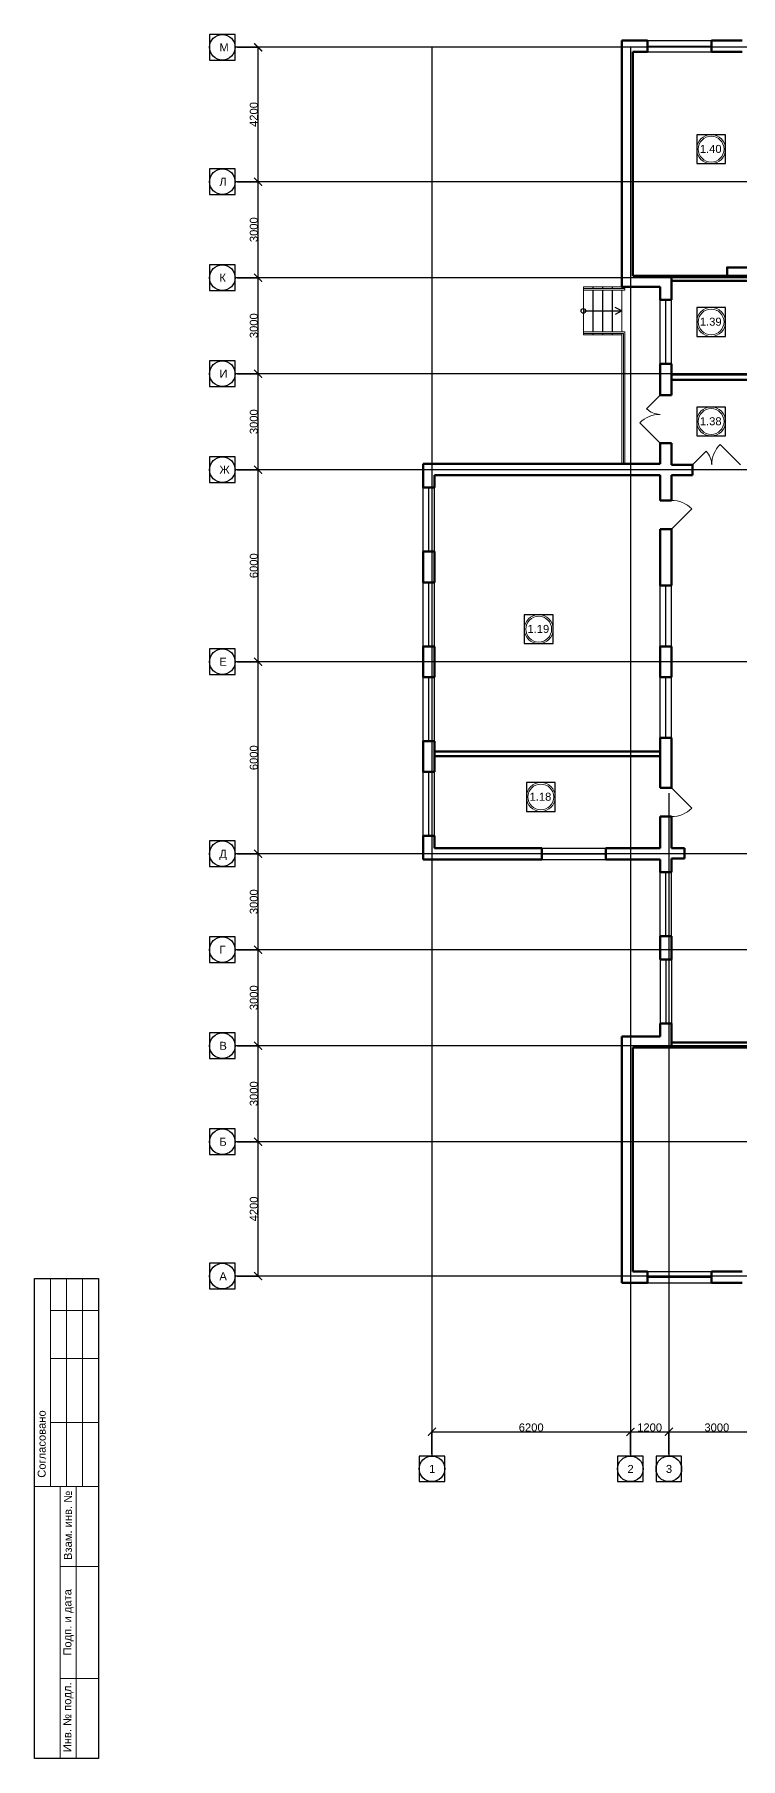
# Model space of a CAD drawing. Header units: metres. Extents: x 0 to 126, y 0 to 58.
# Drawn here: x 0 to 22.1, y 0.5 to 54.4 of the extents above; entities that cross this region are included whole.
import ezdxf
from ezdxf.enums import TextEntityAlignment as Align

# ---------------------------------------------------------------- set-up
doc = ezdxf.new("R2010")
doc.units = ezdxf.units.M
doc.linetypes.add('ACAD_ISO04W100', pattern=[30, 24, -3, 0, -3])
for name, color, linetype, lineweight in [('Level 63', 7, 'Continuous', 0), ('Двери', 250, 'Continuous', 5), ('Стены', 7, 'Continuous', 50)]:
    doc.layers.add(name, color=color, linetype=linetype, lineweight=lineweight)
for name, color, linetype in [('YOLO_STAMP', 1, 'Continuous'), ('YOLO_TABLE', 1, 'Continuous'), ('Окна', 127, 'Continuous'), ('Оси', 30, 'Continuous'), ('Осн надпись', 7, 'Continuous'), ('размеры оси', 163, 'Continuous')]:
    doc.layers.add(name, color=color, linetype=linetype)
doc.styles.get("Standard").update_dxf_attribs({"font": 'arial.ttf'})
doc.styles.add('Style-Arial', font='arial.ttf')
doc.dimstyles.new('100', dxfattribs={"dimtxt": 0.25, "dimasz": 0.25, "dimexe": 0.0125, "dimexo": 0.0625, "dimgap": 0.0065, "dimtad": 1, "dimlfac": 1000, "dimtxsty": 'Standard', "dimblk": 'ARCHTICK', "dimcen": 0.25, "dimadec": 0, "dimazin": 0, "dimtfac": 1, "dimtmove": 0, "dimatfit": 3, "dimldrblk": 'ARCHTICK', "dimfxl": 1, "dimarcsym": 0})

# ---------------------------------------------------------------- blocks, each defined once
blk = doc.blocks.new('_ArchTick')
at = {"color": 0, "linetype": 'ByBlock', "const_width": 0.15}
blk.add_lwpolyline([(-0.5, -0.5), (0.5, 0.5)], dxfattribs=at)
blk = doc.blocks.new('*D92')
at = {"layer": 'Defpoints', "color": 0, "lineweight": 0, "transparency": 16777216}
for p in [(18.641, 10.736), (12.441, 9.979), (18.641, 9.979)]:
    blk.add_point(p, dxfattribs=at)
at = {"layer": 'размеры оси', "color": 0, "lineweight": -2, "transparency": 16777216}
for p, q in [((12.441, 10.042), (12.441, 10.749)), ((12.441, 10.736), (18.641, 10.736)), ((18.641, 10.042), (18.641, 10.749))]:
    blk.add_line(p, q, dxfattribs=at)
at = {"layer": 'размеры оси', "color": 0, "lineweight": -2, "transparency": 16777216, "xscale": 0.25, "yscale": 0.25, "zscale": 0.25, "rotation": 180}
blk.add_blockref('_ArchTick', (12.441, 10.736), dxfattribs=at)
at = {"layer": 'размеры оси', "color": 0, "lineweight": -2, "transparency": 16777216, "xscale": 0.25, "yscale": 0.25, "zscale": 0.25}
blk.add_blockref('_ArchTick', (18.641, 10.736), dxfattribs=at)
at = {"layer": 'размеры оси', "color": 0, "transparency": 16777216, "insert": (15.541, 10.87), "char_height": 0.25, "attachment_point": 5}
blk.add_mtext('6200', dxfattribs=at)
blk = doc.blocks.new('*D91')
at = {"layer": 'Defpoints', "color": 0, "lineweight": 0, "transparency": 16777216}
for p in [(19.841, 10.736), (18.641, 9.979), (19.841, 9.979)]:
    blk.add_point(p, dxfattribs=at)
at = {"layer": 'размеры оси', "color": 0, "lineweight": -2, "transparency": 16777216}
for p, q in [((18.641, 10.042), (18.641, 10.749)), ((18.641, 10.736), (19.841, 10.736)), ((19.841, 10.042), (19.841, 10.749))]:
    blk.add_line(p, q, dxfattribs=at)
at = {"layer": 'размеры оси', "color": 0, "lineweight": -2, "transparency": 16777216, "xscale": 0.25, "yscale": 0.25, "zscale": 0.25, "rotation": 180}
blk.add_blockref('_ArchTick', (18.641, 10.736), dxfattribs=at)
at = {"layer": 'размеры оси', "color": 0, "lineweight": -2, "transparency": 16777216, "xscale": 0.25, "yscale": 0.25, "zscale": 0.25}
blk.add_blockref('_ArchTick', (19.841, 10.736), dxfattribs=at)
at = {"layer": 'размеры оси', "color": 0, "transparency": 16777216, "insert": (19.241, 10.87), "char_height": 0.25, "attachment_point": 5}
blk.add_mtext('1200', dxfattribs=at)
blk = doc.blocks.new('*D94')
at = {"layer": 'Defpoints', "color": 0, "lineweight": 0, "transparency": 16777216}
for p in [(22.841, 10.736), (19.841, 9.979), (22.841, 9.979)]:
    blk.add_point(p, dxfattribs=at)
at = {"layer": 'размеры оси', "color": 0, "lineweight": -2, "transparency": 16777216}
for p, q in [((19.841, 10.042), (19.841, 10.749)), ((19.841, 10.736), (22.841, 10.736)), ((22.841, 10.042), (22.841, 10.749))]:
    blk.add_line(p, q, dxfattribs=at)
at = {"layer": 'размеры оси', "color": 0, "lineweight": -2, "transparency": 16777216, "xscale": 0.25, "yscale": 0.25, "zscale": 0.25, "rotation": 180}
blk.add_blockref('_ArchTick', (19.841, 10.736), dxfattribs=at)
at = {"layer": 'размеры оси', "color": 0, "lineweight": -2, "transparency": 16777216, "xscale": 0.25, "yscale": 0.25, "zscale": 0.25}
blk.add_blockref('_ArchTick', (22.841, 10.736), dxfattribs=at)
at = {"layer": 'размеры оси', "color": 0, "transparency": 16777216, "insert": (21.341, 10.87), "char_height": 0.25, "attachment_point": 5}
blk.add_mtext('3000', dxfattribs=at)
blk = doc.blocks.new('*D93')
at = {"layer": 'Defpoints', "color": 0, "lineweight": 0, "transparency": 16777216}
for p in [(6.291, 19.8), (7.009, 19.8), (6.291, 15.6)]:
    blk.add_point(p, dxfattribs=at)
at = {"layer": 'размеры оси', "color": 0, "lineweight": -2, "transparency": 16777216}
for p, q in [((6.353, 19.8), (7.022, 19.8)), ((7.009, 15.6), (7.009, 19.8)), ((6.353, 15.6), (7.022, 15.6))]:
    blk.add_line(p, q, dxfattribs=at)
at = {"layer": 'размеры оси', "color": 0, "lineweight": -2, "transparency": 16777216, "xscale": 0.25, "yscale": 0.25, "zscale": 0.25}
for p, rotation in [((7.009, 19.8), 90), ((7.009, 15.6), 270)]:
    blk.add_blockref('_ArchTick', p, dxfattribs=dict(at, rotation=rotation))
at = {"layer": 'размеры оси', "color": 0, "transparency": 16777216, "insert": (6.875, 17.7), "char_height": 0.25, "attachment_point": 5, "rotation": 90}
blk.add_mtext('4200', dxfattribs=at)
blk = doc.blocks.new('*D80')
at = {"layer": 'Defpoints', "color": 0, "lineweight": 0, "transparency": 16777216}
for p in [(6.291, 22.8), (7.009, 22.8), (6.291, 19.8)]:
    blk.add_point(p, dxfattribs=at)
at = {"layer": 'размеры оси', "color": 0, "lineweight": -2, "transparency": 16777216}
for p, q in [((6.353, 22.8), (7.022, 22.8)), ((7.009, 19.8), (7.009, 22.8)), ((6.353, 19.8), (7.022, 19.8))]:
    blk.add_line(p, q, dxfattribs=at)
at = {"layer": 'размеры оси', "color": 0, "lineweight": -2, "transparency": 16777216, "xscale": 0.25, "yscale": 0.25, "zscale": 0.25}
for p, rotation in [((7.009, 22.8), 90), ((7.009, 19.8), 270)]:
    blk.add_blockref('_ArchTick', p, dxfattribs=dict(at, rotation=rotation))
at = {"layer": 'размеры оси', "color": 0, "transparency": 16777216, "insert": (6.875, 21.3), "char_height": 0.25, "attachment_point": 5, "rotation": 90}
blk.add_mtext('3000', dxfattribs=at)
blk = doc.blocks.new('*D79')
at = {"layer": 'Defpoints', "color": 0, "lineweight": 0, "transparency": 16777216}
for p in [(6.291, 25.8), (7.009, 25.8), (6.291, 22.8)]:
    blk.add_point(p, dxfattribs=at)
at = {"layer": 'размеры оси', "color": 0, "lineweight": -2, "transparency": 16777216}
for p, q in [((6.353, 25.8), (7.022, 25.8)), ((7.009, 22.8), (7.009, 25.8)), ((6.353, 22.8), (7.022, 22.8))]:
    blk.add_line(p, q, dxfattribs=at)
at = {"layer": 'размеры оси', "color": 0, "lineweight": -2, "transparency": 16777216, "xscale": 0.25, "yscale": 0.25, "zscale": 0.25}
for p, rotation in [((7.009, 25.8), 90), ((7.009, 22.8), 270)]:
    blk.add_blockref('_ArchTick', p, dxfattribs=dict(at, rotation=rotation))
at = {"layer": 'размеры оси', "color": 0, "transparency": 16777216, "insert": (6.875, 24.3), "char_height": 0.25, "attachment_point": 5, "rotation": 90}
blk.add_mtext('3000', dxfattribs=at)
blk = doc.blocks.new('*D78')
at = {"layer": 'Defpoints', "color": 0, "lineweight": 0, "transparency": 16777216}
for p in [(6.291, 28.8), (7.009, 28.8), (6.291, 25.8)]:
    blk.add_point(p, dxfattribs=at)
at = {"layer": 'размеры оси', "color": 0, "lineweight": -2, "transparency": 16777216}
for p, q in [((6.353, 28.8), (7.022, 28.8)), ((7.009, 25.8), (7.009, 28.8)), ((6.353, 25.8), (7.022, 25.8))]:
    blk.add_line(p, q, dxfattribs=at)
at = {"layer": 'размеры оси', "color": 0, "lineweight": -2, "transparency": 16777216, "xscale": 0.25, "yscale": 0.25, "zscale": 0.25}
for p, rotation in [((7.009, 28.8), 90), ((7.009, 25.8), 270)]:
    blk.add_blockref('_ArchTick', p, dxfattribs=dict(at, rotation=rotation))
at = {"layer": 'размеры оси', "color": 0, "transparency": 16777216, "insert": (6.875, 27.3), "char_height": 0.25, "attachment_point": 5, "rotation": 90}
blk.add_mtext('3000', dxfattribs=at)
blk = doc.blocks.new('*D77')
at = {"layer": 'Defpoints', "color": 0, "lineweight": 0, "transparency": 16777216}
for p in [(6.291, 34.8), (7.009, 34.8), (6.291, 28.8)]:
    blk.add_point(p, dxfattribs=at)
at = {"layer": 'размеры оси', "color": 0, "lineweight": -2, "transparency": 16777216}
for p, q in [((6.353, 34.8), (7.022, 34.8)), ((7.009, 28.8), (7.009, 34.8)), ((6.353, 28.8), (7.022, 28.8))]:
    blk.add_line(p, q, dxfattribs=at)
at = {"layer": 'размеры оси', "color": 0, "lineweight": -2, "transparency": 16777216, "xscale": 0.25, "yscale": 0.25, "zscale": 0.25}
for p, rotation in [((7.009, 34.8), 90), ((7.009, 28.8), 270)]:
    blk.add_blockref('_ArchTick', p, dxfattribs=dict(at, rotation=rotation))
at = {"layer": 'размеры оси', "color": 0, "transparency": 16777216, "insert": (6.875, 31.8), "char_height": 0.25, "attachment_point": 5, "rotation": 90}
blk.add_mtext('6000', dxfattribs=at)
blk = doc.blocks.new('*D76')
at = {"layer": 'Defpoints', "color": 0, "lineweight": 0, "transparency": 16777216}
for p in [(6.291, 40.8), (7.009, 40.8), (6.291, 34.8)]:
    blk.add_point(p, dxfattribs=at)
at = {"layer": 'размеры оси', "color": 0, "lineweight": -2, "transparency": 16777216}
for p, q in [((6.353, 40.8), (7.022, 40.8)), ((7.009, 34.8), (7.009, 40.8)), ((6.353, 34.8), (7.022, 34.8))]:
    blk.add_line(p, q, dxfattribs=at)
at = {"layer": 'размеры оси', "color": 0, "lineweight": -2, "transparency": 16777216, "xscale": 0.25, "yscale": 0.25, "zscale": 0.25}
for p, rotation in [((7.009, 40.8), 90), ((7.009, 34.8), 270)]:
    blk.add_blockref('_ArchTick', p, dxfattribs=dict(at, rotation=rotation))
at = {"layer": 'размеры оси', "color": 0, "transparency": 16777216, "insert": (6.875, 37.8), "char_height": 0.25, "attachment_point": 5, "rotation": 90}
blk.add_mtext('6000', dxfattribs=at)
blk = doc.blocks.new('*D75')
at = {"layer": 'Defpoints', "color": 0, "lineweight": 0, "transparency": 16777216}
for p in [(6.291, 43.8), (7.009, 43.8), (6.291, 40.8)]:
    blk.add_point(p, dxfattribs=at)
at = {"layer": 'размеры оси', "color": 0, "lineweight": -2, "transparency": 16777216}
for p, q in [((6.353, 43.8), (7.022, 43.8)), ((7.009, 40.8), (7.009, 43.8)), ((6.353, 40.8), (7.022, 40.8))]:
    blk.add_line(p, q, dxfattribs=at)
at = {"layer": 'размеры оси', "color": 0, "lineweight": -2, "transparency": 16777216, "xscale": 0.25, "yscale": 0.25, "zscale": 0.25}
for p, rotation in [((7.009, 43.8), 90), ((7.009, 40.8), 270)]:
    blk.add_blockref('_ArchTick', p, dxfattribs=dict(at, rotation=rotation))
at = {"layer": 'размеры оси', "color": 0, "transparency": 16777216, "insert": (6.875, 42.3), "char_height": 0.25, "attachment_point": 5, "rotation": 90}
blk.add_mtext('3000', dxfattribs=at)
blk = doc.blocks.new('*D74')
at = {"layer": 'Defpoints', "color": 0, "lineweight": 0, "transparency": 16777216}
for p in [(6.291, 46.8), (7.009, 46.8), (6.291, 43.8)]:
    blk.add_point(p, dxfattribs=at)
at = {"layer": 'размеры оси', "color": 0, "lineweight": -2, "transparency": 16777216}
for p, q in [((6.353, 46.8), (7.022, 46.8)), ((7.009, 43.8), (7.009, 46.8)), ((6.353, 43.8), (7.022, 43.8))]:
    blk.add_line(p, q, dxfattribs=at)
at = {"layer": 'размеры оси', "color": 0, "lineweight": -2, "transparency": 16777216, "xscale": 0.25, "yscale": 0.25, "zscale": 0.25}
for p, rotation in [((7.009, 46.8), 90), ((7.009, 43.8), 270)]:
    blk.add_blockref('_ArchTick', p, dxfattribs=dict(at, rotation=rotation))
at = {"layer": 'размеры оси', "color": 0, "transparency": 16777216, "insert": (6.875, 45.3), "char_height": 0.25, "attachment_point": 5, "rotation": 90}
blk.add_mtext('3000', dxfattribs=at)
blk = doc.blocks.new('*D73')
at = {"layer": 'Defpoints', "color": 0, "lineweight": 0, "transparency": 16777216}
for p in [(6.291, 49.8), (7.009, 49.8), (6.291, 46.8)]:
    blk.add_point(p, dxfattribs=at)
at = {"layer": 'размеры оси', "color": 0, "lineweight": -2, "transparency": 16777216}
for p, q in [((6.353, 49.8), (7.022, 49.8)), ((7.009, 46.8), (7.009, 49.8)), ((6.353, 46.8), (7.022, 46.8))]:
    blk.add_line(p, q, dxfattribs=at)
at = {"layer": 'размеры оси', "color": 0, "lineweight": -2, "transparency": 16777216, "xscale": 0.25, "yscale": 0.25, "zscale": 0.25}
for p, rotation in [((7.009, 49.8), 90), ((7.009, 46.8), 270)]:
    blk.add_blockref('_ArchTick', p, dxfattribs=dict(at, rotation=rotation))
at = {"layer": 'размеры оси', "color": 0, "transparency": 16777216, "insert": (6.875, 48.3), "char_height": 0.25, "attachment_point": 5, "rotation": 90}
blk.add_mtext('3000', dxfattribs=at)
blk = doc.blocks.new('*D72')
at = {"layer": 'Defpoints', "color": 0, "lineweight": 0, "transparency": 16777216}
for p in [(6.291, 54), (7.009, 54), (6.291, 49.8)]:
    blk.add_point(p, dxfattribs=at)
at = {"layer": 'размеры оси', "color": 0, "lineweight": -2, "transparency": 16777216}
for p, q in [((6.353, 54), (7.022, 54)), ((7.009, 49.8), (7.009, 54)), ((6.353, 49.8), (7.022, 49.8))]:
    blk.add_line(p, q, dxfattribs=at)
at = {"layer": 'размеры оси', "color": 0, "lineweight": -2, "transparency": 16777216, "xscale": 0.25, "yscale": 0.25, "zscale": 0.25}
for p, rotation in [((7.009, 54), 90), ((7.009, 49.8), 270)]:
    blk.add_blockref('_ArchTick', p, dxfattribs=dict(at, rotation=rotation))
at = {"layer": 'размеры оси', "color": 0, "transparency": 16777216, "insert": (6.875, 51.9), "char_height": 0.25, "attachment_point": 5, "rotation": 90}
blk.add_mtext('4200', dxfattribs=at)

msp = doc.modelspace()

# ---------------------------------------------------------------- linework, layer by layer
for p, q in [((17.470688, 46.510412), (17.470688, 46.460412)), ((17.470688, 46.410412), (17.470688, 45.110412)), ((17.770688, 46.510412), (17.770688, 46.460412)), ((17.770688, 46.410412), (17.770688, 45.110412)), ((18.070688, 46.510412), (18.070688, 46.460412)), ((18.070688, 46.410412), (18.070688, 45.110412)), ((18.370688, 45.760412), (18.16067, 45.866491)), ((17.170688, 45.760412), (18.370688, 45.760412)), ((18.370688, 45.760412), (18.16067, 45.654333)), ((17.470688, 45.060412), (17.470688, 45.010412)), ((17.770688, 45.060412), (17.770688, 45.010412)), ((18.070688, 45.060412), (18.070688, 45.010412)), ((18.370688, 40.980412), (17.470688, 40.980412)), ((2.022115, 15.526369), (2.022115, 0.526369))]:
    msp.add_line(p, q)
at = {"color": 7, "linetype": 'Continuous', "lineweight": 13}
for centre, radius in [((21.162996, 50.817219), 0.452013), ((21.162996, 50.817219), 0.402013), ((21.162996, 45.417516), 0.452013), ((21.162996, 45.417516), 0.402013), ((21.162996, 42.306752), 0.452013), ((21.162996, 42.306752), 0.402013), ((15.77637, 35.817733), 0.452013), ((15.77637, 35.817733), 0.402013), ((15.842542, 30.573389), 0.452013), ((15.842542, 30.573389), 0.402013)]:
    msp.add_circle(centre, radius, dxfattribs=at)
msp.add_circle((17.170688, 45.760412), 0.07364)
at = {"layer": 'Level 63', "color": 7, "linetype": 'Continuous', "lineweight": 13}
for p, q in [((0.022115, 15.526369), (2.022115, 15.526369)), ((0.022115, 15.526369), (0.022115, 9.026369)), ((0.522115, 15.526369), (0.522115, 9.026369)), ((1.022115, 15.526369), (1.022115, 9.026369)), ((1.522115, 15.526369), (1.522115, 9.026369)), ((0.522115, 14.526369), (2.022115, 14.526369)), ((0.522115, 13.026369), (2.022115, 13.026369)), ((0.522115, 11.026369), (2.022115, 11.026369)), ((0.022115, 9.026369), (2.022115, 9.026369)), ((0.822115, 9.026369), (2.022115, 9.026369)), ((1.322115, 0.526369), (1.322115, 9.026369)), ((0.822115, 6.526369), (2.022115, 6.526369)), ((0.822115, 3.026369), (2.022115, 3.026369))]:
    msp.add_line(p, q, dxfattribs=at)
at = {"layer": 'Level 63', "color": 7, "linetype": 'Continuous', "lineweight": 13, "flags": 128}
msp.add_lwpolyline([(0.822115, 0.526369), (0.822115, 9.026369)], dxfattribs=at)
at = {"layer": 'YOLO_STAMP'}
msp.add_lwpolyline([(0.022115, 15.526369), (2.022115, 15.526369), (2.022115, 0.526369), (0.022115, 0.526369)], close=True, dxfattribs=at)
at = {"layer": 'YOLO_TABLE'}
for points in [[(5.490991, 53.600412), (6.290991, 53.600412), (6.290991, 54.400412), (5.490991, 54.400412)], [(20.710983, 50.365206), (21.61501, 50.365206), (21.61501, 51.269233), (20.710983, 51.269233)], [(5.490991, 49.400412), (6.290991, 49.400412), (6.290991, 50.200412), (5.490991, 50.200412)], [(5.490991, 46.400412), (6.290991, 46.400412), (6.290991, 47.200412), (5.490991, 47.200412)], [(20.710983, 44.965502), (21.61501, 44.965502), (21.61501, 45.869529), (20.710983, 45.869529)], [(5.490991, 43.400412), (6.290991, 43.400412), (6.290991, 44.200412), (5.490991, 44.200412)], [(20.710983, 41.854739), (21.61501, 41.854739), (21.61501, 42.758766), (20.710983, 42.758766)], [(5.490991, 40.400412), (6.290991, 40.400412), (6.290991, 41.200412), (5.490991, 41.200412)], [(15.324357, 35.36572), (16.228384, 35.36572), (16.228384, 36.269747), (15.324357, 36.269747)], [(5.490991, 34.400412), (6.290991, 34.400412), (6.290991, 35.200412), (5.490991, 35.200412)], [(15.390529, 30.121375), (16.294556, 30.121375), (16.294556, 31.025402), (15.390529, 31.025402)], [(5.490991, 28.400412), (6.290991, 28.400412), (6.290991, 29.200412), (5.490991, 29.200412)], [(5.490991, 25.400412), (6.290991, 25.400412), (6.290991, 26.200412), (5.490991, 26.200412)], [(5.490991, 22.400412), (6.290991, 22.400412), (6.290991, 23.200412), (5.490991, 23.200412)], [(5.490991, 19.400412), (6.290991, 19.400412), (6.290991, 20.200412), (5.490991, 20.200412)], [(5.490991, 15.200412), (6.290991, 15.200412), (6.290991, 16.000412), (5.490991, 16.000412)], [(12.040688, 9.179035), (12.840688, 9.179035), (12.840688, 9.979035), (12.040688, 9.979035)], [(18.240688, 9.179035), (19.040688, 9.179035), (19.040688, 9.979035), (18.240688, 9.979035)], [(19.440688, 9.179035), (20.240688, 9.179035), (20.240688, 9.979035), (19.440688, 9.979035)]]:
    msp.add_lwpolyline(points, close=True, dxfattribs=at)
at = {"layer": 'Двери'}
for p, q in [((19.570688, 43.130412), (19.146424, 42.706148)), ((19.570688, 41.630412), (18.934292, 42.266808)), ((22.080688, 40.950412), (21.444292, 41.586808)), ((20.580688, 40.950412), (21.004952, 41.374676)), ((19.920688, 38.940412), (20.557084, 39.576808)), ((19.920688, 30.860412), (20.557084, 30.224016))]:
    msp.add_line(p, q, dxfattribs=at)
for centre, radius, start, end in [((19.570688, 43.130412), 0.6, 225, 270), ((19.570688, 41.630412), 0.9, 90, 135), ((22.080688, 40.950412), 0.9, 135, 180), ((20.580688, 40.950412), 0.6, 0, 45), ((19.920688, 38.940412), 0.9, 45, 90), ((19.920688, 30.860412), 0.9, 270, 315)]:
    msp.add_arc(centre, radius, start, end, dxfattribs=at)
at = {"layer": 'Окна'}
for p, q in [((19.170688, 54.210412), (21.170688, 54.210412)), ((19.170688, 54.035412), (21.170688, 54.035412)), ((19.170688, 53.860412), (21.170688, 53.860412)), ((19.570688, 44.110412), (19.570688, 46.110412)), ((19.745688, 44.110412), (19.745688, 46.110412)), ((19.920688, 44.110412), (19.920688, 46.110412)), ((19.570688, 43.380412), (19.570688, 43.130412)), ((19.920688, 43.380412), (19.920688, 43.130412)), ((19.570688, 41.630412), (19.570688, 41.380412)), ((19.920688, 41.630412), (19.920688, 41.380412)), ((12.170688, 38.240412), (12.170688, 40.240412)), ((12.345688, 38.240412), (12.345688, 40.240412)), ((12.520688, 38.240412), (12.520688, 40.240412)), ((12.170688, 35.280412), (12.170688, 37.280412)), ((12.345688, 35.280412), (12.345688, 37.280412)), ((12.520688, 35.280412), (12.520688, 37.280412)), ((19.570688, 35.280412), (19.570688, 37.180412)), ((19.745688, 35.280412), (19.745688, 37.180412)), ((19.920688, 35.280412), (19.920688, 37.180412)), ((12.170688, 32.320412), (12.170688, 34.320412)), ((12.345688, 32.320412), (12.345688, 34.320412)), ((12.520688, 32.320412), (12.520688, 34.320412)), ((19.570688, 32.420412), (19.570688, 34.320412)), ((19.745688, 32.420412), (19.745688, 34.320412)), ((19.920688, 32.420412), (19.920688, 34.320412)), ((12.170688, 29.360412), (12.170688, 31.360412)), ((12.345688, 29.360412), (12.345688, 31.360412)), ((12.520688, 29.360412), (12.520688, 31.360412)), ((15.870688, 28.970412), (17.870688, 28.970412)), ((15.870688, 28.795412), (17.870688, 28.795412)), ((15.870688, 28.620412), (17.870688, 28.620412)), ((19.570688, 26.220412), (19.570688, 28.220412)), ((19.745688, 26.220412), (19.745688, 28.220412)), ((19.920688, 26.220412), (19.920688, 28.220412)), ((19.570688, 25.490412), (19.570688, 23.490412)), ((19.745688, 25.490412), (19.745688, 23.490412)), ((19.920688, 25.490412), (19.920688, 23.490412)), ((19.170688, 15.740412), (21.170688, 15.740412)), ((19.170688, 15.565412), (21.170688, 15.565412)), ((19.170688, 15.390412), (21.170688, 15.390412))]:
    msp.add_line(p, q, dxfattribs=at)
at = {"layer": 'Оси', "linetype": 'ACAD_ISO04W100', "ltscale": 40}
for p, q in [((90.640688, 54.000412), (6.290991, 54.000412)), ((12.440688, 54.000412), (12.440688, 9.979035)), ((18.640688, 54.000412), (18.640688, 9.979035)), ((91.026587, 49.800412), (6.290991, 49.800412)), ((90.640688, 46.800412), (6.290991, 46.800412)), ((90.640688, 43.800412), (6.290991, 43.800412)), ((96.840688, 40.800412), (6.290991, 40.800412)), ((96.840688, 34.800412), (6.290991, 34.800412)), ((19.840688, 30.690677), (19.840688, 9.979035)), ((96.840688, 28.800412), (6.290991, 28.800412)), ((91.026587, 25.800412), (6.290991, 25.800412)), ((90.640688, 22.800412), (6.290991, 22.800412)), ((90.640688, 19.800412), (6.290991, 19.800412)), ((91.026587, 15.600412), (6.290991, 15.600412))]:
    msp.add_line(p, q, dxfattribs=at)
at = {"layer": 'Осн надпись', "ltscale": 40}
for centre in [(5.890991, 54.000412), (5.890991, 49.800412), (5.890991, 46.800412), (5.890991, 43.800412), (5.890991, 40.800412), (5.890991, 34.800412), (5.890991, 28.800412), (5.890991, 25.800412), (5.890991, 22.800412), (5.890991, 19.800412), (5.890991, 15.600412), (12.440688, 9.579035), (18.640688, 9.579035), (19.840688, 9.579035)]:
    msp.add_circle(centre, 0.4, dxfattribs=at)
at = {"layer": 'размеры оси', "color": 7, "lineweight": 13}
for p, q in [((17.170688, 46.510412), (17.170688, 45.010412)), ((18.370688, 46.510412), (17.170688, 46.510412)), ((18.470688, 46.460412), (17.170688, 46.460412)), ((18.470688, 46.410412), (17.170688, 46.410412)), ((18.370688, 46.510412), (18.370688, 46.460412)), ((18.370688, 46.410412), (18.370688, 45.110412)), ((18.470688, 46.410412), (18.470688, 46.460412)), ((18.470688, 45.110412), (17.170688, 45.110412)), ((18.420688, 45.060412), (17.170688, 45.060412)), ((18.370688, 45.010412), (17.170688, 45.010412)), ((18.370688, 45.060412), (18.370688, 40.980412)), ((18.420688, 45.060412), (18.420688, 40.980412)), ((18.470688, 45.110412), (18.470688, 40.980412))]:
    msp.add_line(p, q, dxfattribs=at)
at = {"layer": 'Стены'}
for p, q in [((18.370688, 54.210412), (19.170688, 54.210412)), ((18.370688, 54.210412), (18.370688, 46.510412)), ((19.170688, 53.860412), (19.170688, 54.210412)), ((21.170688, 53.860412), (21.170688, 54.210412)), ((21.170688, 54.210412), (22.130688, 54.210412)), ((18.720688, 53.860412), (18.720688, 46.860412)), ((18.720688, 53.860412), (19.170688, 53.860412)), ((21.170688, 53.860412), (22.130688, 53.860412)), ((18.370688, 46.510412), (19.570688, 46.510412)), ((18.720688, 46.860412), (25.770688, 46.860412)), ((19.570688, 46.110412), (19.570688, 46.510412)), ((19.920688, 46.110412), (19.920688, 46.860412)), ((19.920688, 46.700412), (25.770688, 46.700412)), ((19.570688, 46.110412), (19.920688, 46.110412)), ((19.570688, 44.110412), (19.920688, 44.110412)), ((19.570688, 43.130412), (19.570688, 44.110412)), ((19.920688, 43.770412), (19.920688, 44.110412)), ((19.920688, 43.770412), (23.990688, 43.770412)), ((19.920688, 43.130412), (19.920688, 43.770412)), ((19.570688, 43.130412), (19.920688, 43.130412)), ((19.920688, 43.610412), (22.880688, 43.610412)), ((19.570688, 41.630412), (19.920688, 41.630412)), ((19.570688, 40.980412), (19.570688, 41.630412)), ((19.920688, 40.950412), (19.920688, 41.630412)), ((12.170688, 40.980412), (19.570688, 40.980412)), ((12.170688, 40.240412), (12.170688, 40.980412)), ((19.920688, 40.950412), (20.580688, 40.950412)), ((20.580688, 40.630412), (20.580688, 40.950412)), ((12.520688, 40.630412), (19.570688, 40.630412)), ((12.520688, 40.240412), (12.520688, 40.630412)), ((19.570688, 39.840412), (19.570688, 40.630412)), ((19.920688, 40.630412), (20.580688, 40.630412)), ((19.920688, 39.840412), (19.920688, 40.630412)), ((12.520688, 40.240412), (12.170688, 40.240412)), ((19.570688, 39.840412), (19.920688, 39.840412)), ((19.570688, 37.180412), (19.570688, 38.940412)), ((19.570688, 38.940412), (19.920688, 38.940412)), ((19.920688, 37.180412), (19.920688, 38.940412)), ((12.520688, 38.240412), (12.170688, 38.240412)), ((12.170688, 37.280412), (12.170688, 38.240412)), ((12.520688, 37.280412), (12.520688, 38.240412)), ((12.520688, 37.280412), (12.170688, 37.280412)), ((19.570688, 37.180412), (19.920688, 37.180412)), ((12.520688, 35.280412), (12.170688, 35.280412)), ((12.170688, 34.320412), (12.170688, 35.280412)), ((12.520688, 34.320412), (12.520688, 35.280412)), ((19.570688, 35.280412), (19.920688, 35.280412)), ((19.570688, 34.320412), (19.570688, 35.280412)), ((19.920688, 34.320412), (19.920688, 35.280412)), ((12.520688, 34.320412), (12.170688, 34.320412)), ((19.570688, 34.320412), (19.920688, 34.320412)), ((19.570688, 30.860412), (19.570688, 32.420412)), ((19.570688, 32.420412), (19.920688, 32.420412)), ((19.920688, 30.860412), (19.920688, 32.420412)), ((12.520688, 32.320412), (12.170688, 32.320412)), ((12.170688, 31.360412), (12.170688, 32.320412)), ((12.520688, 31.360412), (12.520688, 32.320412)), ((12.520688, 31.990412), (19.570688, 31.990412)), ((12.520688, 31.850412), (19.570688, 31.850412)), ((12.520688, 31.360412), (12.170688, 31.360412)), ((19.570688, 30.860412), (19.920688, 30.860412)), ((19.570688, 28.970412), (19.570688, 29.960412)), ((19.570688, 29.960412), (19.920688, 29.960412)), ((19.920688, 28.970412), (19.920688, 29.960412)), ((12.170688, 28.620412), (12.170688, 29.360412)), ((12.520688, 29.360412), (12.170688, 29.360412)), ((12.520688, 28.970412), (12.520688, 29.360412)), ((12.170688, 28.620412), (15.870688, 28.620412)), ((12.520688, 28.970412), (15.870688, 28.970412)), ((15.870688, 28.970412), (15.870688, 28.620412)), ((17.870688, 28.970412), (17.870688, 28.620412)), ((17.870688, 28.970412), (19.570688, 28.970412)), ((17.870688, 28.620412), (19.570688, 28.620412)), ((19.570688, 28.220412), (19.570688, 28.620412)), ((19.920688, 28.970412), (20.330688, 28.970412)), ((19.920688, 28.650412), (20.330688, 28.650412)), ((19.920688, 28.220412), (19.920688, 28.650412)), ((20.330688, 28.650412), (20.330688, 28.970412)), ((19.570688, 28.220412), (19.920688, 28.220412)), ((19.570688, 25.490412), (19.570688, 26.220412)), ((19.570688, 26.220412), (19.920688, 26.220412)), ((19.920688, 25.490412), (19.920688, 26.220412)), ((19.570688, 25.490412), (19.920688, 25.490412)), ((19.570688, 23.490412), (19.920688, 23.490412)), ((19.570688, 23.090412), (19.570688, 23.490412)), ((19.920688, 22.740412), (19.920688, 23.490412)), ((18.370688, 15.390412), (18.370688, 23.090412)), ((18.370688, 23.090412), (19.570688, 23.090412)), ((18.720688, 15.740412), (18.720688, 22.740412)), ((18.720688, 22.740412), (25.620688, 22.740412)), ((19.920688, 22.900412), (25.620688, 22.900412)), ((18.720688, 15.740412), (19.170688, 15.740412)), ((19.170688, 15.740412), (19.170688, 15.390412)), ((21.170688, 15.740412), (22.130688, 15.740412)), ((21.170688, 15.740412), (21.170688, 15.390412)), ((18.370688, 15.390412), (19.170688, 15.390412)), ((21.170688, 15.390412), (22.130688, 15.390412))]:
    msp.add_line(p, q, dxfattribs=at)
msp.add_lwpolyline([(22.461388, 47.120412), (22.461388, 46.860412), (21.661388, 46.860412), (21.661388, 47.120412)], close=True, dxfattribs=at)

# ---------------------------------------------------------------- texts
at = {"color": 7, "linetype": 'Continuous', "lineweight": 13, "style": 'Style-Arial'}
for s, p in [('1.40', (20.810069, 50.949969)), ('1.39', (20.810069, 45.550265)), ('1.38', (20.810069, 42.439502)), ('1.19', (15.423443, 35.950483)), ('1.18', (15.489615, 30.706139))]:
    msp.add_text(s, height=0.25, dxfattribs=at).set_placement(p, align=Align.TOP_LEFT)
at = {"layer": 'Level 63', "color": 7, "linetype": 'Continuous', "lineweight": 0, "style": 'Style-Arial'}
for s, p in [('Согласовано', (0.24651, 10.353791)), ('Взам. инв. №', (1.064794, 7.810729)), ('Подп. и дата', (1.051908, 4.780936)), ('Инв. № подл.', (1.047443, 1.813018))]:
    msp.add_text(s, height=0.25002, rotation=90, dxfattribs=at).set_placement(p, align=Align.MIDDLE_CENTER)
at = {"layer": 'Осн надпись', "ltscale": 40, "char_height": 0.25, "attachment_point": 1}
for s, insert in [('М', (5.799557, 54.122294)), ('Л', (5.799557, 49.922294)), ('К', (5.799557, 46.922294)), ('И', (5.799557, 43.922294)), ('Ж', (5.799557, 40.922294)), ('Е', (5.799557, 34.922294)), ('Д', (5.799557, 28.922294)), ('Г', (5.799557, 25.922294)), ('В', (5.799557, 22.922294)), ('Б', (5.799557, 19.922294)), ('А', (5.799557, 15.722294))]:
    msp.add_mtext_dynamic_manual_height_columns(s, width=0.25, gutter_width=0.0125, heights=[0], dxfattribs=dict(at, insert=insert))
at = {"layer": 'Осн надпись', "char_height": 0.25, "attachment_point": 1}
for s, insert in [('1', (12.349255, 9.700917)), ('2', (18.549255, 9.700917)), ('3', (19.749255, 9.700917))]:
    msp.add_mtext_dynamic_manual_height_columns(s, width=0.25, gutter_width=0.0125, heights=[0], dxfattribs=dict(at, insert=insert))

# ---------------------------------------------------------------- dimensions: what is measured, and where the dimension line sits
at = {"layer": 'размеры оси'}
for base, p1, p2, picture, middle in [((7.009093, 54.000412), (6.290991, 49.800412), (6.290991, 54.000412), '*D72', (6.87495, 51.900412)), ((7.009093, 49.800412), (6.290991, 46.800412), (6.290991, 49.800412), '*D73', (6.874864, 48.300412)), ((7.009093, 46.800412), (6.290991, 43.800412), (6.290991, 46.800412), '*D74', (6.874864, 45.300412)), ((7.009093, 43.800412), (6.290991, 40.800412), (6.290991, 43.800412), '*D75', (6.874864, 42.300412)), ((7.009093, 40.800412), (6.290991, 34.800412), (6.290991, 40.800412), '*D76', (6.87495, 37.800412)), ((7.009093, 34.800412), (6.290991, 28.800412), (6.290991, 34.800412), '*D77', (6.87495, 31.800412)), ((7.009093, 28.800412), (6.290991, 25.800412), (6.290991, 28.800412), '*D78', (6.874864, 27.300412)), ((7.009093, 25.800412), (6.290991, 22.800412), (6.290991, 25.800412), '*D79', (6.874864, 24.300412)), ((7.009093, 22.800412), (6.290991, 19.800412), (6.290991, 22.800412), '*D80', (6.874864, 21.300412)), ((7.009093, 19.800412), (6.290991, 15.600412), (6.290991, 19.800412), '*D93', (6.87495, 17.700412))]:
    dim = msp.add_linear_dim(base=base, p1=p1, p2=p2, angle=90, dimstyle='100', override={"dimtxsty": 'Standard'}, dxfattribs=at)
    dim.commit()
    dim.dimension.update_dxf_attribs({"geometry": picture, "text_midpoint": middle})
for base, p1, p2, picture, middle in [((18.640688, 10.736229), (12.440688, 9.979035), (18.640688, 9.979035), '*D92', (15.540688, 10.870372)), ((19.840688, 10.736229), (18.640688, 9.979035), (19.840688, 9.979035), '*D91', (19.240688, 10.870372)), ((22.840688, 10.736229), (19.840688, 9.979035), (22.840688, 9.979035), '*D94', (21.340688, 10.870457))]:
    dim = msp.add_linear_dim(base=base, p1=p1, p2=p2, dimstyle='100', override={"dimtxsty": 'Standard'}, dxfattribs=at)
    dim.commit()
    dim.dimension.update_dxf_attribs({"geometry": picture, "text_midpoint": middle})

doc.saveas('drawing.dxf')
